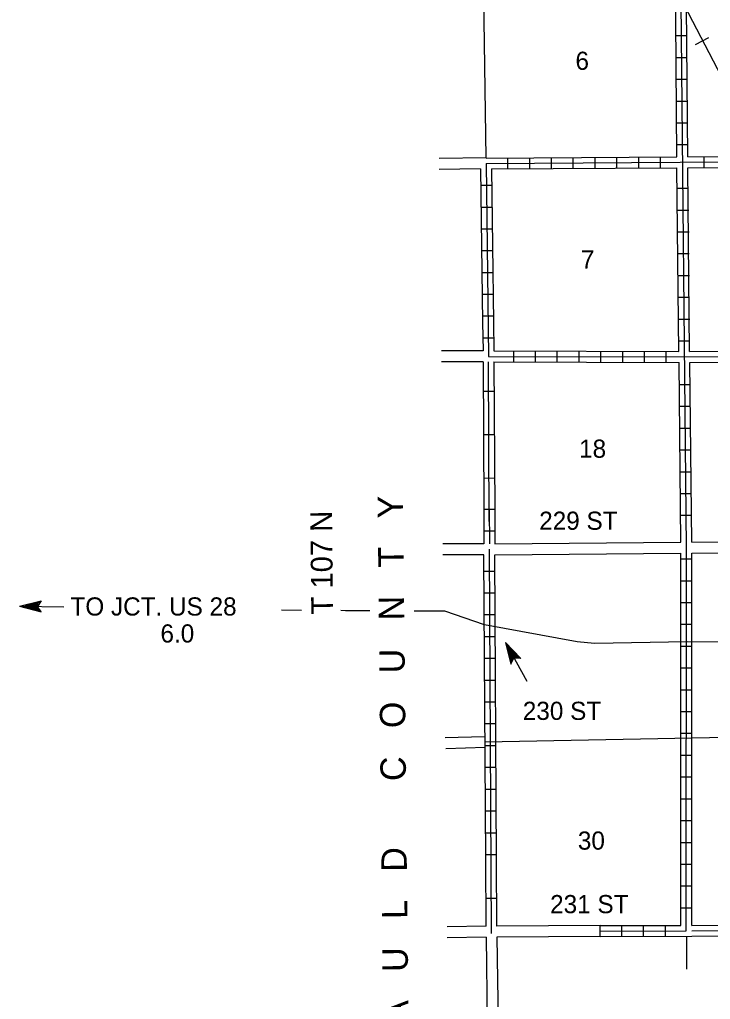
# Model space of a CAD drawing. Extents: x 1679424 to 2045023, y 15902075 to 16278097.
# Drawn here: x 1803170 to 1822174, y 15997005 to 16023968 of the extents above; entities that cross this region are included whole.
import ezdxf

# ---------------------------------------------------------------- set-up
doc = ezdxf.new("R2010")
doc.units = 0
for name, color, linetype in [('L10', 7, 'Continuous'), ('L11', 7, 'Continuous'), ('L13', 7, 'Continuous'), ('L14', 7, 'Continuous'), ('L15', 7, 'Continuous'), ('L2', 7, 'Continuous'), ('L28', 7, 'Continuous'), ('L3', 7, 'Continuous'), ('L30', 7, 'Continuous'), ('L4', 7, 'Continuous'), ('L52', 7, 'Continuous'), ('L8', 7, 'Continuous'), ('L9', 7, 'Continuous')]:
    doc.layers.add(name, color=color, linetype=linetype)

msp = doc.modelspace()

# ---------------------------------------------------------------- linework, layer by layer
at = {"layer": 'L10'}
for points in [[(1816245, 16009543), (1821361, 16009585)], [(1821661, 16009585), (1824346, 16009607)], [(1816245, 16009243), (1821361, 16009285)], [(1821661, 16009285), (1824346, 16009307)], [(1819137, 15999034), (1816303, 15999018)], [(1819137, 15998734), (1816303, 15998718)]]:
    msp.add_lwpolyline(points, dxfattribs=at)
at = {"layer": 'L11'}
for p, q in [((1816003, 15998718), (1816065, 15993593)), ((1816303, 15998718), (1816365, 15993601))]:
    msp.add_line(p, q, dxfattribs=at)
for points in [[(1821661, 15999043), (1826703, 15999076)], [(1821662, 15998743), (1826703, 15998776)]]:
    msp.add_lwpolyline(points, dxfattribs=at)
at = {"layer": 'L13'}
msp.add_lwpolyline([(1821520, 15998742), (1821520, 15997834)], dxfattribs=at)
at = {"layer": 'L15'}
msp.add_line((1821761, 16023285), (1822128, 16023476), dxfattribs=at)
for points in [[(1813778, 16039260), (1817162, 16032551), (1820886, 16025468), (1824520, 16018468), (1827045, 16013560)], [(1815853, 16035143), (1817162, 16032551), (1820886, 16025468), (1824520, 16018468), (1827045, 16013560)]]:
    msp.add_lwpolyline(points, dxfattribs=at)
at = {"layer": 'L2'}
msp.add_line((1816003, 16020161), (1815927, 16025439), dxfattribs=at)
at = {"layer": 'L28'}
for p, q in [((1816537, 16006826), (1816962, 16006384)), ((1816537, 16006826), (1816687, 16006234)), ((1816537, 16006826), (1817120, 16005759)), ((1816562, 16006768), (1816695, 16006284)), ((1816595, 16006751), (1816920, 16006401)), ((1816595, 16006709), (1816703, 16006301)), ((1816620, 16006701), (1816903, 16006401)), ((1816628, 16006643), (1816712, 16006334)), ((1816662, 16006634), (1816870, 16006401)), ((1816662, 16006593), (1816745, 16006451)), ((1816662, 16006568), (1816737, 16006368)), ((1816678, 16006584), (1816837, 16006401)), ((1816687, 16006551), (1816745, 16006451)), ((1816712, 16006493), (1816745, 16006393)), ((1816737, 16006493), (1816820, 16006401)), ((1816753, 16006459), (1816787, 16006409)), ((1816687, 16006234), (1816770, 16006393)), ((1816745, 16006426), (1816753, 16006393)), ((1816962, 16006384), (1816770, 16006393))]:
    msp.add_line(p, q, dxfattribs=at)
at = {"layer": 'L3'}
msp.add_lwpolyline([(1822503, 16006835), (1821536, 16006843), (1818987, 16006801), (1818512, 16006843), (1815962, 16007310)], dxfattribs=at)
at = {"layer": 'L4'}
msp.add_lwpolyline([(1828803, 16004334), (1815970, 16004084)], dxfattribs=at)
at = {"layer": 'L52'}
for p, q in [((1803170, 16007826), (1803762, 16007976)), ((1803170, 16007826), (1803762, 16007668)), ((1803170, 16007826), (1804387, 16007810)), ((1803237, 16007818), (1803720, 16007693)), ((1803262, 16007843), (1803729, 16007951)), ((1803304, 16007818), (1803712, 16007710)), ((1803320, 16007834), (1803720, 16007934)), ((1803379, 16007818), (1803687, 16007735)), ((1803395, 16007843), (1803704, 16007901)), ((1803437, 16007826), (1803595, 16007818)), ((1803454, 16007834), (1803687, 16007876)), ((1803454, 16007810), (1803670, 16007768)), ((1803487, 16007826), (1803595, 16007818)), ((1803545, 16007818), (1803654, 16007793)), ((1803562, 16007843), (1803679, 16007860)), ((1803595, 16007834), (1803654, 16007834)), ((1803620, 16007810), (1803654, 16007801)), ((1803762, 16007976), (1803662, 16007818)), ((1803762, 16007668), (1803662, 16007818))]:
    msp.add_line(p, q, dxfattribs=at)
for points in [[(1816003, 16020162), (1814712, 16020143)], [(1815853, 16019860), (1814712, 16019843)], [(1815920, 16014851), (1814778, 16014851)], [(1815920, 16014551), (1814778, 16014551)], [(1815945, 16009543), (1814812, 16009543)], [(1815945, 16009243), (1814812, 16009243)], [(1810928, 16007710), (1810378, 16007718)], [(1812137, 16007701), (1812003, 16007710)], [(1812803, 16007701), (1812137, 16007701)], [(1814870, 16007685), (1814028, 16007693)], [(1815962, 16007310), (1814870, 16007685), (1814837, 16007693)], [(1815962, 16004234), (1814878, 16004201)], [(1815978, 16003934), (1814895, 16003901)], [(1816003, 15999018), (1814928, 15999001)], [(1816003, 15998718), (1814928, 15998701)]]:
    msp.add_lwpolyline(points, dxfattribs=at)
at = {"layer": 'L8'}
for p, q in [((1821528, 16023518), (1821228, 16023518)), ((1821536, 16022918), (1821236, 16022918)), ((1821545, 16022318), (1821245, 16022318)), ((1821545, 16021718), (1821245, 16021718)), ((1821553, 16021118), (1821253, 16021118)), ((1821561, 16020518), (1821261, 16020518)), ((1820803, 16019893), (1820803, 16020193)), ((1822003, 16019901), (1822003, 16020201)), ((1816603, 16019860), (1816603, 16020160)), ((1817203, 16019868), (1817203, 16020168)), ((1817803, 16019868), (1817803, 16020168)), ((1818403, 16019876), (1818403, 16020176)), ((1819003, 16019876), (1819003, 16020176)), ((1819603, 16019885), (1819603, 16020185)), ((1820203, 16019885), (1820203, 16020185)), ((1815862, 16019410), (1816162, 16019410)), ((1821570, 16019318), (1821270, 16019318)), ((1815870, 16018810), (1816170, 16018810)), ((1821578, 16018718), (1821278, 16018718)), ((1815878, 16018210), (1816178, 16018210)), ((1821586, 16018118), (1821286, 16018118)), ((1815887, 16017610), (1816187, 16017610)), ((1821586, 16017518), (1821286, 16017518)), ((1815895, 16017010), (1816195, 16017010)), ((1821595, 16016918), (1821295, 16016918)), ((1815895, 16016410), (1816195, 16016410)), ((1821603, 16016318), (1821303, 16016318)), ((1815907, 16015812), (1816207, 16015812)), ((1821611, 16015718), (1821311, 16015718)), ((1821611, 16015118), (1821311, 16015118)), ((1816762, 16014551), (1816762, 16014851)), ((1817362, 16014551), (1817362, 16014851)), ((1817962, 16014543), (1817962, 16014843)), ((1818562, 16014543), (1818562, 16014843)), ((1819162, 16014543), (1819162, 16014843)), ((1819761, 16014543), (1819761, 16014843)), ((1820361, 16014535), (1820361, 16014835)), ((1820961, 16014535), (1820961, 16014835)), ((1821628, 16013918), (1821328, 16013918)), ((1821628, 16013318), (1821328, 16013318)), ((1821636, 16012718), (1821336, 16012718)), ((1821645, 16012118), (1821345, 16012118)), ((1821653, 16011518), (1821353, 16011518)), ((1821653, 16010918), (1821353, 16010918)), ((1815941, 16010498), (1816239, 16010500)), ((1821661, 16010318), (1821361, 16010318)), ((1815944, 16009902), (1816242, 16009903)), ((1821670, 16009118), (1821370, 16009118)), ((1815945, 16008793), (1816245, 16008793)), ((1821670, 16008518), (1821370, 16008518)), ((1815953, 16008193), (1816253, 16008193)), ((1821670, 16007918), (1821370, 16007918)), ((1815953, 16007593), (1816253, 16007593)), ((1821670, 16007318), (1821370, 16007318)), ((1815962, 16006993), (1816262, 16006993)), ((1821670, 16006718), (1821370, 16006718)), ((1815962, 16006393), (1816262, 16006393)), ((1821670, 16006118), (1821370, 16006118)), ((1815962, 16005793), (1816262, 16005793)), ((1821670, 16005518), (1821370, 16005518)), ((1815970, 16005193), (1816270, 16005193)), ((1821670, 16004918), (1821370, 16004918)), ((1815970, 16004593), (1816270, 16004593)), ((1821670, 16004318), (1821370, 16004318)), ((1815978, 16003993), (1816278, 16003993)), ((1821661, 16003718), (1821361, 16003718)), ((1815978, 16003393), (1816278, 16003393)), ((1821661, 16003118), (1821361, 16003118)), ((1815978, 16002793), (1816278, 16002793)), ((1821661, 16002518), (1821361, 16002518)), ((1815987, 16002193), (1816287, 16002193)), ((1821661, 16001918), (1821361, 16001918)), ((1815987, 16001593), (1816287, 16001593)), ((1821661, 16001318), (1821361, 16001318)), ((1815995, 16000993), (1816295, 16000993)), ((1821661, 16000718), (1821361, 16000718)), ((1821661, 16000118), (1821361, 16000118)), ((1821661, 15999518), (1821361, 15999518)), ((1819137, 15998734), (1819137, 15999034)), ((1819736, 15998734), (1819736, 15999034)), ((1820336, 15998743), (1820336, 15999043)), ((1820936, 15998743), (1820936, 15999043))]:
    msp.add_line(p, q, dxfattribs=at)
for points in [[(1819137, 15998884), (1821511, 15998893), (1821520, 16009435), (1821361, 16025401)], [(1821553, 16020193), (1821511, 16025401)], [(1821253, 16020193), (1821211, 16025251)], [(1816003, 16020010), (1832011, 16020118), (1847536, 16020551)], [(1816003, 16020159), (1821253, 16020193)], [(1821553, 16020193), (1826553, 16020226)], [(1816003, 16020010), (1816070, 16014701), (1821461, 16014685)], [(1821553, 16019893), (1826561, 16019926)], [(1815853, 16019860), (1815909, 16015636)], [(1816153, 16019860), (1821253, 16019893)], [(1816153, 16019860), (1816209, 16015638)], [(1821303, 16014835), (1821253, 16019893)], [(1821603, 16014835), (1821553, 16019893)], [(1816220, 16014851), (1821303, 16014835)], [(1816220, 16014551), (1821311, 16014535)], [(1821361, 16009585), (1821311, 16014535)], [(1821661, 16009585), (1821611, 16014535)], [(1815940, 16010501), (1815945, 16009543)], [(1816090, 16010499), (1816095, 16009542)], [(1816240, 16010500), (1816245, 16009543)], [(1815993, 16000854), (1815945, 16009243)], [(1816153, 15998818), (1816095, 16009393)], [(1816293, 16000855), (1816245, 16009243)], [(1819137, 15999034), (1821361, 15999043), (1821361, 16009285)], [(1821661, 15999043), (1821661, 16009285)], [(1819137, 15998734), (1821661, 15998743)]]:
    msp.add_lwpolyline(points, dxfattribs=at)
at = {"layer": 'L9'}
for p, q in [((1815912, 16015210), (1816212, 16015210)), ((1815925, 16013739), (1816223, 16013741)), ((1815931, 16012546), (1816229, 16012547)), ((1815937, 16011353), (1816235, 16011354)), ((1815995, 15999793), (1816295, 15999793))]:
    msp.add_line(p, q, dxfattribs=at)
for points in [[(1815909, 16015636), (1815920, 16014851)], [(1816209, 16015638), (1816220, 16014851)], [(1821603, 16014835), (1826603, 16014885)], [(1815920, 16014551), (1815940, 16010501)], [(1816092, 16010160), (1816070, 16014552)], [(1816220, 16014551), (1816240, 16010500)], [(1821461, 16014685), (1826786, 16014735)], [(1821611, 16014535), (1826611, 16014585)], [(1816003, 15999018), (1815993, 16000854)], [(1816303, 15999018), (1816293, 16000855)], [(1821661, 15998893), (1826845, 15998934)]]:
    msp.add_lwpolyline(points, dxfattribs=at)

# ---------------------------------------------------------------- texts
at = {"layer": 'L14'}
for s, p in [('6', (1818462, 16022585)), ('7', (1818612, 16017118)), ('18', (1818562, 16011910)), ('30', (1818528, 16001126))]:
    msp.add_text(s, height=500, rotation=360, dxfattribs=at).set_placement(p)
at = {"layer": 'L30'}
for s, p in [('229 ST', (1817464, 16009928)), ('230 ST', (1817013, 16004696)), ('231 ST', (1817765, 15999377))]:
    msp.add_text(s, height=500, rotation=360, dxfattribs=at).set_placement(p)
at = {"layer": 'L52'}
for s, height, rotation, p in [('J   E   R   A   U   L   D       C   O   U   N   T   Y', 700.01, 90.6006, (1813912, 15992251)), ('T 107 N', 600, 90.6006, (1811795, 16007601)), ('TO JCT. US 28', 499.99, 360, (1804570, 16007568)), ('6.0', 500, 360, (1807045, 16006826))]:
    msp.add_text(s, height=height, rotation=rotation, dxfattribs=at).set_placement(p)

doc.saveas('drawing.dxf')
